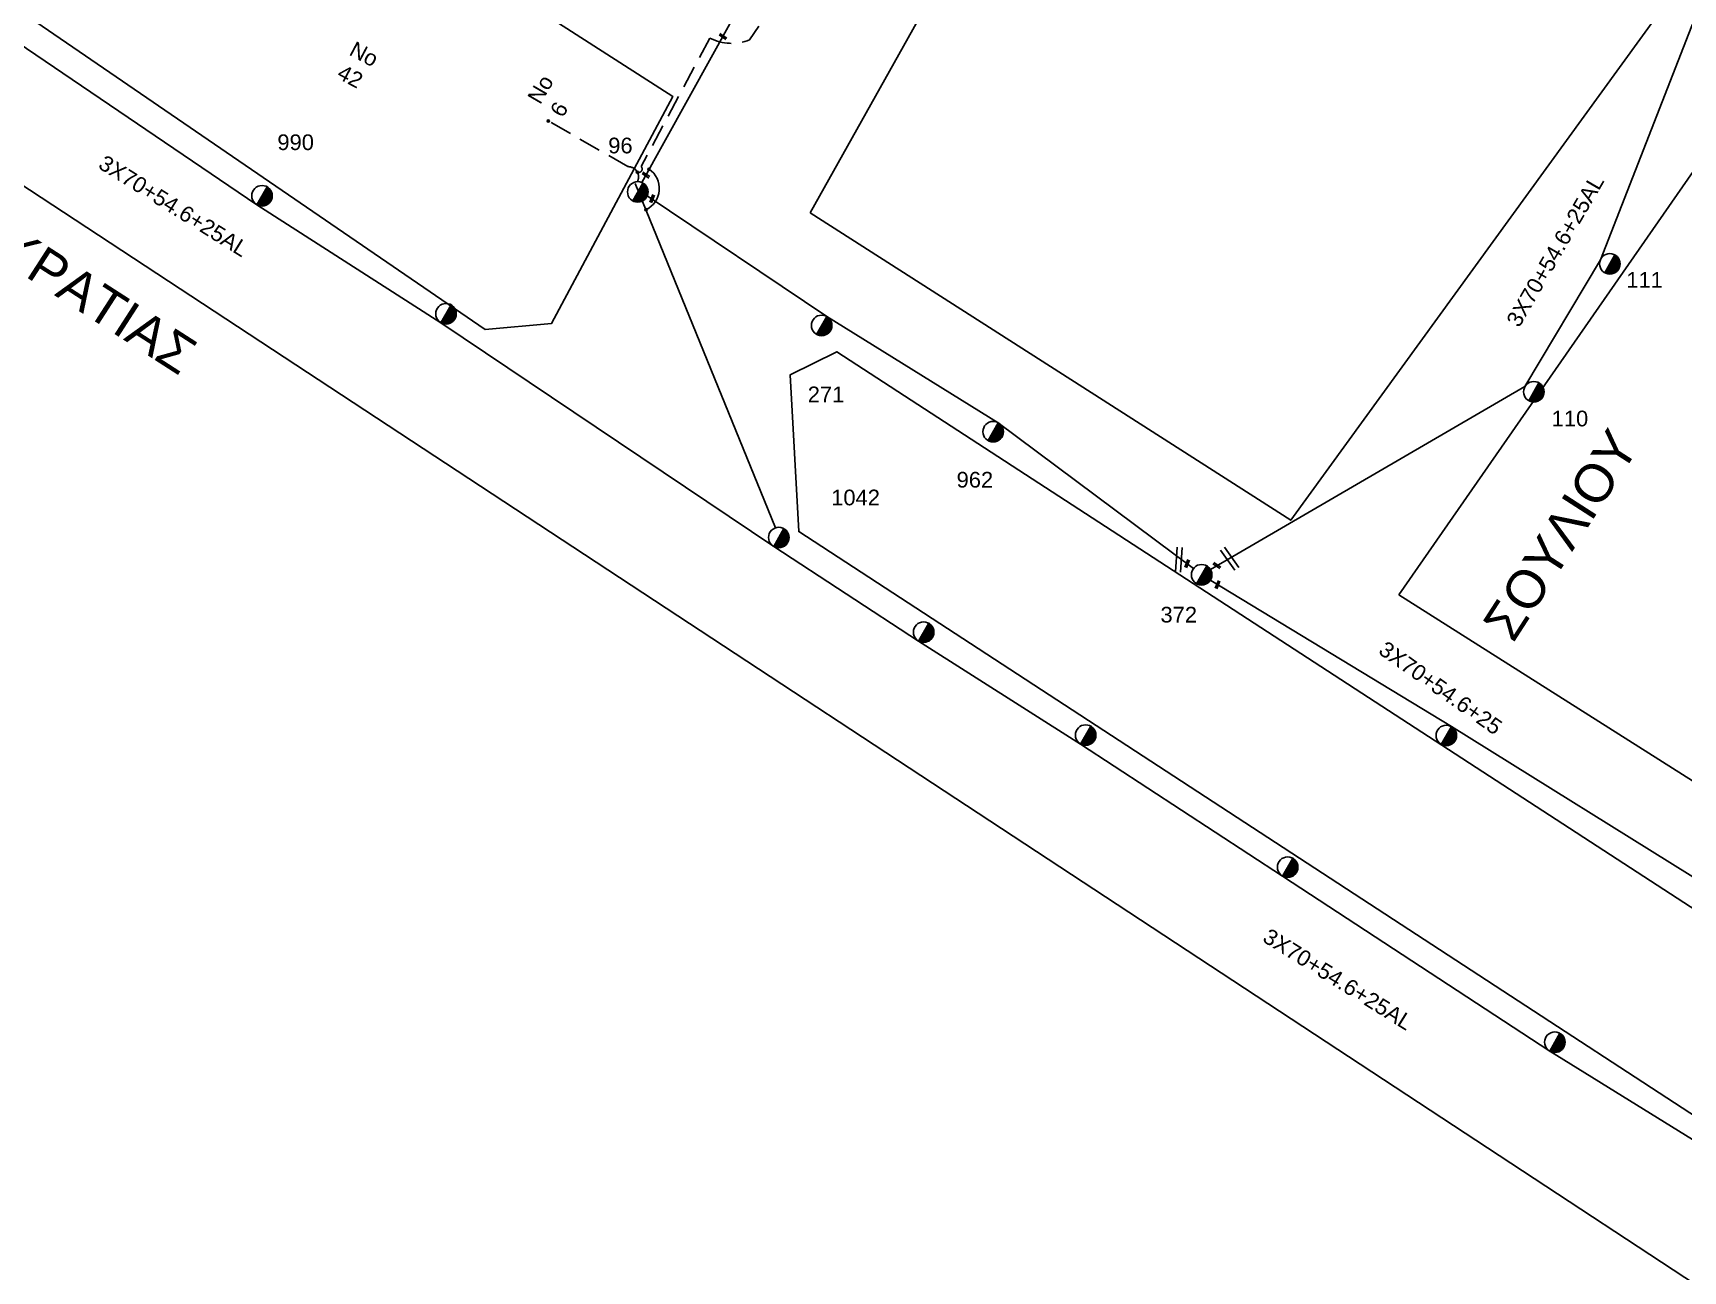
# Model space of a CAD drawing. Header units: millimetres. Extents: x 1421 to 13344, y 800 to 1949.
# Drawn here: x 11114 to 11303.3, y 1042.2 to 1184.3 of the extents above; entities that cross this region are included whole.
import ezdxf

# ---------------------------------------------------------------- set-up
doc = ezdxf.new("R2010")
doc.units = ezdxf.units.MM
doc.linetypes.add('DASHED', pattern=[19.05, 12.7, -6.35])
for name, color, linetype in [('Άγνωστα', 7, 'Continuous'), ('Καλώδια ΧΤ   3x150AL+50CU', 7, 'DASHED'), ('Μηχανική τομή', 7, 'Continuous'), ('Στύλος ΦΜ', 7, 'Continuous'), ('Στύλος ΦΜ @ 1', 7, 'Continuous'), ('Συνδέσεις', 7, 'Continuous'), ('Συνεστραμμένα ΧΤ   3x70+54.6+25 AL', 7, 'SYN_LINE'), ('Τομή', 7, 'Continuous'), ('Υπόβαθρο ΔΕΗ', 7, 'Continuous')]:
    doc.layers.add(name, color=color, linetype=linetype)
doc.styles.add('arial', font='ARIAL.TTF')
doc.styles.get("Standard").update_dxf_attribs({"font": 'ARIAL.TTF'})
doc.linetypes.add('SYN_LINE', pattern='A,0.5,-0.0001,["/\\/\\/\\/",Standard,S=0.1,R=0,X=0,Y=-0.05],-0.25', length=0.7501)

# ---------------------------------------------------------------- blocks, each defined once
blk = doc.blocks.new('ΥΠΑΡΧΩΝ ΤΣΙΜΕΝΤΕΝΙΟΣ ΣΤΥΛΟΣ')
at = {"layer": 'Στύλος ΦΜ'}
blk.add_hatch(color=7, dxfattribs=at).paths.add_polyline_path([(-1.29, -2.28, 0.574793), (2.62, 0, 0.268822), (1.3, 2.27)])
at = {"layer": 'Στύλος ΦΜ', "color": 7}
blk.add_line((-1.29, -2.28), (1.3, 2.27), dxfattribs=at)
blk.add_circle((0, 0), 2.62, dxfattribs=at)
at = {"layer": 'Στύλος ΦΜ', "flags": 4}
for tag, p in [('ΑΡΙΘΜΟΣ', (-4.68, 8.05)), ('ΤΥΠΟΣ', (-4.91, 3.03))]:
    blk.add_attdef(tag, p, '', height=4, dxfattribs=at)
blk = doc.blocks.new('ΜΗΧΑΝΙΚΗ ΤΟΜΗ')
at = {"layer": 'Μηχανική τομή', "ltscale": 40}
for p, q in [((-1.89, 0.78), (1.89, 0.78)), ((1.89, 0), (-1.89, 0))]:
    blk.add_line(p, q, dxfattribs=at)
blk = doc.blocks.new('ΤΟΜΗ')
at = {"layer": 'Τομή', "ltscale": 40}
for p, q in [((-5.68, 0), (5.68, 0)), ((5.68, -2.33), (-5.68, -2.33))]:
    blk.add_line(p, q, dxfattribs=at)
blk = doc.blocks.new('_ΣΥΝΔΕΣΗ')
at = {"layer": 'Συνδέσεις', "linetype": 'SYN_LINE', "ltscale": 40}
blk.add_hatch(color=256, dxfattribs=at).paths.add_polyline_path([(0.5, -0.01, 1), (-0.5, -0.01, 1)])
at = {"layer": 'Συνδέσεις'}
blk.add_circle((0, -0.01), 0.5, dxfattribs=at)

msp = doc.modelspace()

# ---------------------------------------------------------------- linework, layer by layer
at = {"layer": 'Άγνωστα', "color": 27}
for points in [[(11194.47477, 1186.41193), (11183.81483, 1167.18486)], [(11199.1451, 1127.54636), (11183.07268, 1167.08499)]]:
    msp.add_lwpolyline(points, dxfattribs=at)
at = {"layer": 'Άγνωστα', "color": 1, "linetype": 'DASHED', "ltscale": 0.2}
msp.add_lwpolyline([(11183.32083, 1167.27648, 0.55844685), (11182.23234, 1169.00472), (11173.09276, 1174.2454)], format="xyb", dxfattribs=at)
at = {"layer": 'Καλώδια ΧΤ   3x150AL+50CU', "color": 1, "linetype": 'DASHED', "ltscale": 0.2}
msp.add_lwpolyline([(11240.93066, 1265.39223, -0.387025165), (11241.63796, 1259.99461), (11229.34376, 1239.57169), (11212.00487, 1207.33069), (11196.18975, 1183.54934, -0.21952749), (11191.64257, 1183.76328), (11183.7511, 1169.01382, -0.820906224), (11183.3035, 1168.36799)], format="xyb", dxfattribs=at)
at = {"layer": 'Συνεστραμμένα ΧΤ   3x70+54.6+25 AL', "color": 27, "linetype": 'SYN_LINE', "ltscale": 20}
msp.add_lwpolyline([(11062.20869, 1216.85608), (11103.66827, 1189.04811), (11139.66716, 1164.63088), (11160.77763, 1151.09042), (11198.95048, 1125.40931), (11215.57349, 1114.54552), (11234.16004, 1102.73407), (11257.3399, 1087.57471), (11287.98464, 1067.48375), (11321.02937, 1047.00991)], dxfattribs=at)
at = {"layer": 'Συνεστραμμένα ΧΤ   3x70+54.6+25 AL', "color": 62, "linetype": 'SYN_LINE', "ltscale": 20}
msp.add_lwpolyline([(11308.58032, 1196.1686), (11293.79866, 1158.32181), (11285.14183, 1143.76147), (11249.06497, 1122.75025)], dxfattribs=at)
at = {"layer": 'Συνεστραμμένα ΧΤ   3x70+54.6+25 AL', "color": 1, "linetype": 'SYN_LINE', "ltscale": 20}
msp.add_lwpolyline([(11184.44687, 1165.65047), (11205.03678, 1151.79719), (11224.71727, 1139.60352), (11247.10402, 1122.86284)], dxfattribs=at)
at = {"layer": 'Συνεστραμμένα ΧΤ   3x70+54.6+25 AL', "color": 151, "linetype": 'SYN_LINE', "ltscale": 20}
msp.add_lwpolyline([(11333.25418, 1067.44369), (11306.42331, 1086.23215), (11276.70057, 1104.73541), (11248.04949, 1122.15622)], dxfattribs=at)
at = {"layer": 'Υπόβαθρο ΔΕΗ'}
for points in [[(11203.14115, 1163.70055), (11235.80932, 1222.09733), (11300.33603, 1186.40509), (11258.27566, 1128.4177), (11203.14115, 1163.70055)], [(11114.29407, 1185.62737), (11130.32309, 1213.71336), (11187.39008, 1177.04613), (11173.4607, 1151.01157), (11165.83292, 1150.32844), (11114.29407, 1185.62737)], [(11325.77763, 865.53834), (11435.71294, 946.05329), (11434.97536, 955.05847), (11064.33905, 1198.69106), (10861.84628, 862.41432)], [(11270.66864, 1119.84786), (11312.20993, 1179.59683), (11368.98818, 1147.69136), (11330.7329, 1081.79543), (11270.66864, 1119.84786)], [(11313.95904, 1053.93719), (11324.26543, 1070.97256), (11206.19268, 1147.76411), (11200.82211, 1145.10285), (11201.83264, 1127.10913), (11313.95904, 1053.93719)]]:
    msp.add_lwpolyline(points, dxfattribs=at)
msp.add_arc((11183.12431, 1166.48821), 2.7022, 295.8753946, 55.3431344, dxfattribs=at)

# ---------------------------------------------------------------- block references
at = {"layer": 'Μηχανική τομή', "xscale": 0.249999999999919, "yscale": 0.249999999999919, "zscale": 0.249999999999919}
for p, rotation in [((11193.07074, 1183.85793), 326.3216353276003), ((11184.2358, 1167.9543), 326.3216353276003), ((11185.09198, 1165.30568), 68.45138536945211), ((11246.46961, 1123.38587), 68.45138536945211), ((11249.73577, 1123.14092), 326.3216353276003), ((11249.97285, 1121.00142), 68.45138536945211)]:
    msp.add_blockref('ΜΗΧΑΝΙΚΗ ΤΟΜΗ', p, dxfattribs=dict(at, rotation=rotation))
at = {"layer": 'Στύλος ΦΜ @ 1', "ltscale": 40}
ref = msp.add_blockref('ΥΠΑΡΧΩΝ ΤΣΙΜΕΝΤΕΝΙΟΣ ΣΤΥΛΟΣ', (11140.24819, 1165.65535), dxfattribs=dict(at, xscale=0.4499999999998181, yscale=0.4499999999998181, zscale=0.4499999999998181))
ref.add_attrib('ΤΥΠΟΣ', '990', (11142.00851, 1170.9024), dxfattribs={"layer": 'Στύλος ΦΜ', "height": 1.8, "flags": 4})
ref = msp.add_blockref('ΥΠΑΡΧΩΝ ΤΣΙΜΕΝΤΕΝΙΟΣ ΣΤΥΛΟΣ', (11183.35798, 1166.0993), dxfattribs=dict(at, xscale=0.4499999999998181, yscale=0.4499999999998181, zscale=0.4499999999998181))
ref.add_attrib('ΤΥΠΟΣ', '96', (11179.96801, 1170.52754), dxfattribs={"layer": 'Στύλος ΦΜ', "height": 1.8, "flags": 4})
ref = msp.add_blockref('ΥΠΑΡΧΩΝ ΤΣΙΜΕΝΤΕΝΙΟΣ ΣΤΥΛΟΣ', (11294.87646, 1157.84695), dxfattribs=dict(at, xscale=0.4499999999998181, yscale=0.4499999999998181, zscale=0.4499999999998181))
ref.add_attrib('ΤΥΠΟΣ', '111', (11296.7712, 1155.10528), dxfattribs={"layer": 'Στύλος ΦΜ', "height": 1.8, "flags": 4})
at = {"layer": 'Στύλος ΦΜ @ 1', "ltscale": 40, "xscale": 0.4499999999998181, "yscale": 0.4499999999998181, "zscale": 0.4499999999998181}
for p in [(11161.35866, 1152.11489), (11216.15453, 1115.56999), (11234.74107, 1103.75854), (11276.11501, 1103.71352), (11257.92093, 1088.59918), (11288.56567, 1068.50822)]:
    msp.add_blockref('ΥΠΑΡΧΩΝ ΤΣΙΜΕΝΤΕΝΙΟΣ ΣΤΥΛΟΣ', p, dxfattribs=at)
at = {"layer": 'Στύλος ΦΜ @ 1', "ltscale": 40}
ref = msp.add_blockref('ΥΠΑΡΧΩΝ ΤΣΙΜΕΝΤΕΝΙΟΣ ΣΤΥΛΟΣ', (11204.45122, 1150.7753), dxfattribs=dict(at, xscale=0.4499999999998181, yscale=0.4499999999998181, zscale=0.4499999999998181))
ref.add_attrib('ΤΥΠΟΣ', '271', (11202.85599, 1141.96019), dxfattribs={"layer": 'Στύλος ΦΜ', "height": 1.8, "flags": 4})
ref = msp.add_blockref('ΥΠΑΡΧΩΝ ΤΣΙΜΕΝΤΕΝΙΟΣ ΣΤΥΛΟΣ', (11286.15725, 1143.16477), dxfattribs=dict(at, xscale=0.4499999999998181, yscale=0.4499999999998181, zscale=0.4499999999998181))
ref.add_attrib('ΤΥΠΟΣ', '110', (11288.20249, 1139.19326), dxfattribs={"layer": 'Στύλος ΦΜ', "height": 1.8, "flags": 4})
ref = msp.add_blockref('ΥΠΑΡΧΩΝ ΤΣΙΜΕΝΤΕΝΙΟΣ ΣΤΥΛΟΣ', (11224.1317, 1138.58163), dxfattribs=dict(at, xscale=0.4499999999998181, yscale=0.4499999999998181, zscale=0.4499999999998181))
ref.add_attrib('ΤΥΠΟΣ', '962', (11219.935, 1132.16853), dxfattribs={"layer": 'Στύλος ΦΜ', "height": 1.8, "flags": 4})
ref = msp.add_blockref('ΥΠΑΡΧΩΝ ΤΣΙΜΕΝΤΕΝΙΟΣ ΣΤΥΛΟΣ', (11199.53151, 1126.43378), dxfattribs=dict(at, xscale=0.4499999999998181, yscale=0.4499999999998181, zscale=0.4499999999998181))
ref.add_attrib('ΤΥΠΟΣ', '1042', (11205.54536, 1130.12801), dxfattribs={"layer": 'Στύλος ΦΜ', "height": 1.8, "flags": 4})
ref = msp.add_blockref('ΥΠΑΡΧΩΝ ΤΣΙΜΕΝΤΕΝΙΟΣ ΣΤΥΛΟΣ', (11248.04723, 1122.15751), dxfattribs=dict(at, xscale=0.4499999999998181, yscale=0.4499999999998181, zscale=0.4499999999998181))
ref.add_attrib('ΤΥΠΟΣ', '372', (11243.32385, 1116.6789), dxfattribs={"layer": 'Στύλος ΦΜ', "height": 1.8, "flags": 4})
at = {"layer": 'Συνδέσεις', "xscale": 0.25, "yscale": 0.25, "zscale": 0.25}
for p in [(11173.09276, 1174.2454), (11183.30763, 1168.36622), (11184.65291, 1168.70016), (11184.30359, 1164.05692)]:
    msp.add_blockref('_ΣΥΝΔΕΣΗ', p, dxfattribs=at)
at = {"layer": 'Τομή'}
for p, xscale, yscale, zscale, rotation in [((11245.7305, 1123.86783), 0.2500000000000557, 0.2500000000000557, 0.2500000000000557, 266.3054486218056), ((11251.49224, 1124.16389), 0.25, 0.25, 0.25, 305.397223887155)]:
    msp.add_blockref('ΤΟΜΗ', p, dxfattribs=dict(at, xscale=xscale, yscale=yscale, zscale=zscale, rotation=rotation))

# ---------------------------------------------------------------- texts
at = {"ltscale": 40, "char_height": 4, "attachment_point": 1, "style": 'arial'}
for s, insert, width, rotation in [('{\\H1.083x;ΔHMOKPATIAΣ}', (11096.64948, 1172.11428), 99.6177602, 327.2209252), ('{\\H1.083x;ΣOYΛIOY}', (11280.13506, 1116.58143), 64.8866414, 57.224085)]:
    msp.add_mtext(s, dxfattribs=dict(at, insert=insert, width=width, rotation=rotation))
at = {"layer": 'Άγνωστα', "color": 7}
note = msp.add_mtext_dynamic_manual_height_columns('Nο ', width=1.8, gutter_width=1.98445, heights=[0.04535, 0], dxfattribs=dict(at, insert=(11147.61817, 1185.24022), char_height=1.8, attachment_point=1, rotation=332.0897021))
for column, words in zip(note.columns.linked_columns, ['42']):
    column.text = words
note = msp.add_mtext_dynamic_manual_height_columns('Nο ', width=1.8, gutter_width=1.62053, heights=[0.04535, 0], dxfattribs=dict(at, insert=(11168.87604, 1173.99288), char_height=1.8, attachment_point=1, rotation=59.701221))
for column, words in zip(note.columns.linked_columns, ['6']):
    column.text = words
at = {"layer": 'Άγνωστα', "color": 7, "insert": (11269.24799, 1114.66935), "char_height": 1.8, "attachment_point": 1, "rotation": 324.7520805}
msp.add_mtext_dynamic_manual_height_columns('3X70+54.6+25', width=1.8, gutter_width=12.5, heights=[0.04535], dxfattribs=at)
at = {"layer": 'Συνεστραμμένα ΧΤ   3x70+54.6+25 AL', "color": 7, "char_height": 1.8, "attachment_point": 1}
for insert, rotation in [((11122.28584, 1170.43953), 328.042606), ((11282.91315, 1151.34406), 59.8533125), ((11255.86462, 1081.678), 328.042606)]:
    msp.add_mtext_dynamic_manual_height_columns('3X70+54.6+25AL', width=1.8, gutter_width=12.5, heights=[0.04535], dxfattribs=dict(at, insert=insert, rotation=rotation))

doc.saveas('drawing.dxf')
